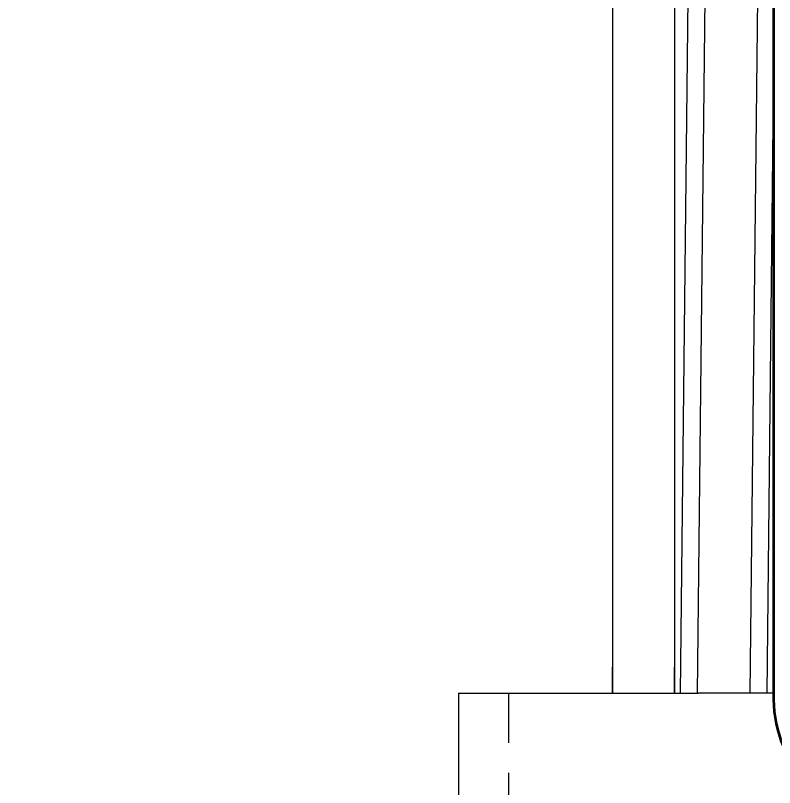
# Model space of a CAD drawing. Header units: centimetres. Extents: x -11896 to 2794, y -437 to 1921.
# Drawn here: x -2743.44 to -2737.42, y 375.11 to 381.23 of the extents above; entities that cross this region are included whole.
import ezdxf

# ---------------------------------------------------------------- set-up
doc = ezdxf.new("R2010")
doc.units = ezdxf.units.CM
doc.linetypes.add('Hidden', pattern=[0.714375, 0.47625, -0.238125])
for name, color, linetype, lineweight in [('A-ANNO-DIMS', 7, 'Continuous', 9), ('A-ANNO-DIMS-100', 7, 'Continuous', 9), ('S-BEAM', 7, 'Continuous', 9), ('S-COLS', 7, 'Continuous', 9)]:
    doc.layers.add(name, color=color, linetype=linetype, lineweight=lineweight)
doc.styles.add('Century Gothic_1', font='GOTHIC.TTF', dxfattribs={"height": 15})
doc.dimstyles.new('FCA_N_Cotas_E100', dxfattribs={"dimscale": 30.48, "dimtxt": 15.662524, "dimasz": 0.492126, "dimexe": 0.656168, "dimexo": 0.656168, "dimgap": 0.032808, "dimtad": 1, "dimlfac": 0.01, "dimrnd": 0.01, "dimzin": 0, "dimdsep": 46, "dimtxsty": 'Century Gothic_1', "dimblk1": 'OBLIQUE', "dimblk2": 'OBLIQUE', "dimsah": 1, "dimcen": 0.09, "dimdle": 0.656168, "dimazin": 2, "dimtfac": 1, "dimtdec": 4, "dimtix": 1, "dimtmove": 0, "dimatfit": 3, "dimfxl": 1, "dimtvp": 1, "dimtolj": 1, "dimtzin": 0, "dimarcsym": 2})
pattern_1 = [(45, (-5061.785, 712), (-25.1447, 25.1447), []), (45, (-5061.785, 750.1), (-25.1447, 25.1447), [])]

# ---------------------------------------------------------------- blocks, each defined once
blk = doc.blocks.new('FP_22-Sección 2-2')
at = {"layer": 'S-COLS'}
blk.add_line((-4190.5883, 375.8588), (-4190.5883, 94), dxfattribs=at)
blk = doc.blocks.new('HSS Rectangular-Column - 100 x 100 mm-V20-Sección 2-2')
at = {"layer": 'S-COLS', "true_color": 0xc0c0c0}
h = blk.add_hatch(dxfattribs=at)
h.set_pattern_fill('FP_7', color=9, style=0, pattern_type=2)
h.set_pattern_definition(pattern_1)
h.paths.add_polyline_path([(-4187.369, 94), (-4182.4933, 94), (-4182.4933, 375.8588), (-4183.0883, 375.8088), (-4183.3666, 375.1371), (-4184.0383, 374.8588), (-4187.369, 374.9544), (-4187.8101, 375.1371), (-4188.0883, 375.8588), (-4188.6833, 375.8088), (-4188.6833, 94)])
h.paths.add_polyline_path([(-4186.6358, 375.3588), (-4184.5408, 375.3588), (-4183.8673, 375.6378), (-4183.8673, 375.8588), (-4187.369, 375.7818), (-4187.3093, 375.6378), (-4187.1383, 375.567)])
at = {"layer": 'S-COLS'}
for p in [(-4190.5883, 375.8588), (-4188.0857, 375.8588)]:
    blk.add_line(p, (-4188.6833, 375.8588), dxfattribs=at)
at = {"layer": 'S-COLS', "linetype": 'Hidden'}
blk.add_line((-4190.1883, 94), (-4190.1883, 375.8588), dxfattribs=at)
at = {"layer": 'S-COLS'}
blk.add_blockref('FP_22-Sección 2-2', (0, 0), dxfattribs=at)
blk = doc.blocks.new('HSS Rectangular - 50 x 120-1656417-Sección 2-2')
at = {"layer": 'S-BEAM', "true_color": 0xc0c0c0}
h = blk.add_hatch(dxfattribs=at)
h.set_pattern_fill('FP_7', color=9, style=0, pattern_type=2)
h.set_pattern_definition(pattern_1)
h.paths.add_polyline_path([(-4187.1383, 374.8588), (-4184.0383, 374.8588), (-4183.3666, 375.1371), (-4183.0883, 375.8088), (-4183.0883, 385.9088), (-4183.3666, 386.5806), (-4184.0383, 386.8588), (-4187.369, 386.7633), (-4187.8101, 386.5806), (-4188.0883, 385.9088), (-4188.0883, 375.8088), (-4187.8101, 375.1371), (-4187.369, 374.9544)])
h.paths.add_polyline_path([(-4184.5408, 375.3588), (-4186.6358, 375.3588), (-4187.369, 375.7818), (-4187.5883, 376.3113), (-4187.5883, 385.4063), (-4187.3093, 386.0798), (-4186.6358, 386.3588), (-4184.5408, 386.3588), (-4183.8673, 386.0798), (-4183.5883, 385.4063), (-4183.5883, 376.3113), (-4183.8673, 375.6378)])
at = {"layer": 'S-BEAM', "lineweight": 35}
blk.add_line((-4188.0883, 385.9088), (-4188.0883, 375.8088), dxfattribs=at)
blk.add_arc((-4187.1383, 375.8088), 0.95, 180, 270, dxfattribs=at)
blk = doc.blocks.new('HSS Rectangular - 50 x 120-1656564-Sección 2-2')
at = {"layer": 'S-BEAM', "true_color": 0xc0c0c0}
h = blk.add_hatch(dxfattribs=at)
h.set_pattern_fill('FP_31', color=9, style=0, pattern_type=2)
h.set_pattern_definition([(89.372, (-4185.793, 712.001), (-0.2760012, 25.1445355), []), (89.372, (-4185.793, 750.101), (-0.2760012, 25.1445355), [])])
h.paths.add_polyline_path([(-4188.8741, 375.8588), (-4188.0883, 375.8588), (-4188.0883, 385.9088), (-4188.8741, 385.9088), (-4188.8741, 376.981)])
blk = doc.blocks.new('HSS Rectangular - 50 x 120-1656423-Sección 2-2')
at = {"layer": 'S-BEAM', "true_color": 0xc0c0c0}
h = blk.add_hatch(dxfattribs=at)
h.set_pattern_fill('FP_42', color=9, style=0, pattern_type=2)
h.set_pattern_definition([(45, (-5061.787, 712), (-25.1446, 25.1448), []), (45, (-5061.787, 750.1), (-25.1446, 25.1448), [])])
h.paths.add_polyline_path([(-4410.6259, 375.8088), (-4189.3658, 375.8588), (-4189.3658, 385.9088), (-4609.2343, 385.9088), (-4609.2343, 375.8088), (-4420.7739, 375.8088)])
at = {"layer": 'S-BEAM'}
blk.add_line((-4189.3658, 385.9088), (-4189.3658, 375.8588), dxfattribs=at)
blk.add_ellipse((-4189.3692, 376.3113), major_axis=(0, 0.9525), ratio=0.002347, start_param=4.215856, end_param=4.45059, dxfattribs=at)
blk = doc.blocks.new('HSS Rectangular - 50 x 120-1656515-Sección 2-2')
at = {"layer": 'S-BEAM', "true_color": 0xc0c0c0}
h = blk.add_hatch(dxfattribs=at)
h.set_pattern_fill('FP_44', color=9, style=0, pattern_type=2)
h.set_pattern_definition([(45, (-5062.18, 712), (-25.1446, 25.1448), []), (45, (-5062.18, 750.1), (-25.1446, 25.1448), [])])
h.paths.add_polyline_path([(-4188.8741, 375.8588), (-4188.8741, 385.9088), (-4189.3658, 385.9088), (-4189.3658, 375.8588), (-4189.1358, 375.8588)])
at = {"layer": 'S-BEAM'}
blk.add_line((-4188.8741, 385.9088), (-4188.8741, 375.8588), dxfattribs=at)
blk.add_ellipse((-4188.8775, 376.3113), major_axis=(0, 0.9525), ratio=0.002347, start_param=4.215856, end_param=4.45059, dxfattribs=at)
blk = doc.blocks.new('DIMBLOCK31-Sección 2-2')
at = {"layer": 'A-ANNO-DIMS-100', "lineweight": 35}
for p, q in [((-2430.668, 386.8588), (-2438.168, 394.3588)), ((-2430.668, 386.8588), (-2423.168, 379.3588)), ((-2430.668, 94), (-2438.168, 101.5)), ((-2430.668, 94), (-2423.168, 86.5))]:
    blk.add_line(p, q, dxfattribs=at)
at = {"layer": 'A-ANNO-DIMS-100'}
for p, q in [((-2430.668, 386.8588), (-2450.668, 386.8588)), ((-2430.668, 386.8588), (-2430.668, 74)), ((-2430.668, 386.8588), (-2258.8752, 386.8588)), ((-2430.668, 94), (-3209.0825, 94)), ((-2430.668, 94), (-2410.668, 94))]:
    blk.add_line(p, q, dxfattribs=at)
at = {"layer": 'A-ANNO-DIMS-100', "color": 0, "insert": (-2450.8944, 220.0433), "char_height": 15, "width": 48.926742, "attachment_point": 1, "rotation": 90, "line_spacing_factor": 0.984502, "style": 'Century Gothic_1'}
blk.add_mtext('2.93', dxfattribs=at)
blk = doc.blocks.new('_Oblique')
at = {"color": 0, "linetype": 'ByBlock', "lineweight": -2}
blk.add_line((-0.5, -0.5), (0.5, 0.5), dxfattribs=at)
blk = doc.blocks.new('DIMBLOCK35-Sección 2-2')
at = {"layer": 'A-ANNO-DIMS-100'}
for p, q in [((-2734.9293, 440.3948), (-2734.9293, 460.3948)), ((-2306.8436, 440.3948), (-2306.8436, 460.3948)), ((-2286.8436, 440.3948), (-2734.9293, 440.3948)), ((-2734.9293, 440.3948), (-2734.9293, 395.8588)), ((-2306.8436, 440.3948), (-2306.8436, 395.8588))]:
    blk.add_line(p, q, dxfattribs=at)
at = {"layer": 'A-ANNO-DIMS-100', "lineweight": 35}
for p, q in [((-2734.9293, 440.3948), (-2727.4293, 447.8948)), ((-2306.8436, 440.3948), (-2299.3436, 447.8948)), ((-2734.9293, 440.3948), (-2742.4293, 432.8948)), ((-2306.8436, 440.3948), (-2314.3436, 432.8948))]:
    blk.add_line(p, q, dxfattribs=at)
at = {"layer": 'A-ANNO-DIMS-100', "color": 0, "insert": (-2541.2726, 460.6212), "char_height": 15, "width": 48.926742, "attachment_point": 1, "line_spacing_factor": 0.984502, "style": 'Century Gothic_1'}
blk.add_mtext('4.28', dxfattribs=at)
blk = doc.blocks.new('DIMBLOCK36-Sección 2-2')
at = {"layer": 'A-ANNO-DIMS-100'}
for p, q in [((-3161.0945, 440.3948), (-3161.0945, 460.3948)), ((-2734.9293, 440.3948), (-2734.9293, 460.3948)), ((-2734.9293, 440.3948), (-3161.0945, 440.3948)), ((-3161.0945, 440.3948), (-3161.0945, 395.8588)), ((-2734.9293, 440.3948), (-2734.9293, 395.8588))]:
    blk.add_line(p, q, dxfattribs=at)
at = {"layer": 'A-ANNO-DIMS-100', "lineweight": 35}
for p, q in [((-3161.0945, 440.3948), (-3153.5945, 447.8948)), ((-2734.9293, 440.3948), (-2727.4293, 447.8948)), ((-3161.0945, 440.3948), (-3168.5945, 432.8948)), ((-2734.9293, 440.3948), (-2742.4293, 432.8948))]:
    blk.add_line(p, q, dxfattribs=at)
at = {"layer": 'A-ANNO-DIMS-100', "color": 0, "insert": (-2968.398, 460.6212), "char_height": 15, "width": 48.926742, "attachment_point": 1, "line_spacing_factor": 0.984502, "style": 'Century Gothic_1'}
blk.add_mtext('4.26', dxfattribs=at)

msp = doc.modelspace()

# ---------------------------------------------------------------- block references
at = {"layer": 'S-BEAM'}
for name in ['HSS Rectangular - 50 x 120-1656423-Sección 2-2', 'HSS Rectangular - 50 x 120-1656515-Sección 2-2', 'HSS Rectangular - 50 x 120-1656564-Sección 2-2']:
    msp.add_blockref(name, (1450.659, 0), dxfattribs=at)
at = {"layer": 'S-BEAM', "lineweight": 35}
msp.add_blockref('HSS Rectangular - 50 x 120-1656417-Sección 2-2', (1450.659, 0), dxfattribs=at)
at = {"layer": 'S-COLS'}
msp.add_blockref('HSS Rectangular-Column - 100 x 100 mm-V20-Sección 2-2', (1450.659, 0), dxfattribs=at)

# ---------------------------------------------------------------- dimensions: what is measured, and where the dimension line sits
at = {"layer": 'A-ANNO-DIMS'}
for base, p1, p2, override, picture, middle in [((-3161.0945, 440.3948), (-2734.9293, 375.8588), (-3161.0945, 375.8588), {"dimpost": '<>', "dimfxl": 426.165227}, 'DIMBLOCK36-Sección 2-2', (-2948.0119, 449.2721)), ((-2734.9293, 440.3948), (-2306.8436, 375.8588), (-2734.9293, 375.8588), {"dimpost": '<>', "dimfxl": 428.085715}, 'DIMBLOCK35-Sección 2-2', (-2520.8864, 449.2721))]:
    dim = msp.add_linear_dim(base=base, p1=p1, p2=p2, dimstyle='FCA_N_Cotas_E100', override=override, dxfattribs=at)
    dim.commit()
    dim.dimension.update_dxf_attribs({"geometry": picture, "text_midpoint": middle})
dim = msp.add_linear_dim(base=(-2430.668, 94), p1=(-2238.8752, 386.8588), p2=(-3229.0825, 94), angle=90, dimstyle='FCA_N_Cotas_E100', override={"dimpost": '<>', "dimfxl": 1032.606836}, dxfattribs=at)
dim.commit()
dim.dimension.update_dxf_attribs({"geometry": 'DIMBLOCK31-Sección 2-2', "text_midpoint": (-2439.5453, 240.4294)})

doc.saveas('drawing.dxf')
